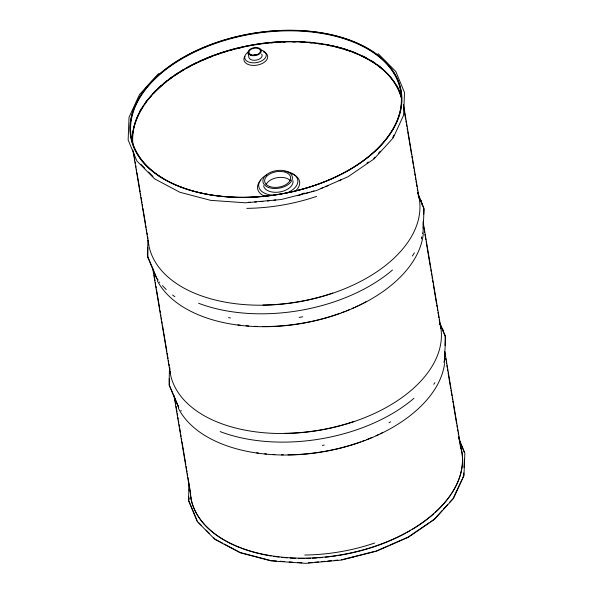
<?xml version="1.0" encoding="UTF-8"?>
<svg xmlns="http://www.w3.org/2000/svg" width="593" height="593" viewBox="0 0 593 593"><rect width="100%" height="100%" fill="white"/><g stroke="black" fill="none" stroke-linecap="round" stroke-linejoin="round"><path stroke-width="0.89" d="M147.968 240.195L147.375 254.901L147.991 257.785M147.961 247.548L147.865 256.599M169.479 367.578L169.057 384.968L178.56 407.487M169.316 378.601L169.509 385.45L178.797 407.324M169.576 372.182L169.768 367.601M188.478 499.847L189.115 484.236M188.767 499.862L188.878 497.112M189.137 490.7L189.404 484.281M421.475 238.92L421.549 237.118M423.12 228.157L423.424 220.818M423.684 214.399L423.854 209.233L423.269 207.016M444.446 360.129L444.78 351.871M445.039 345.452L445.135 336.401M463.785 472.925L463.674 475.675L462.74 477.832M464.008 467.425L464.341 459.175M421.564 237.652L421.653 237.03M422.713 233.472L422.853 232.93M422.987 233.553L424.069 208.61L417.731 192.992M444.32 361.241L443.994 362.308M444.268 362.397L445.625 338.099L445.009 335.215M139.466 94.591L129.044 117.273L128.147 139.941L136.872 160.97L154.551 178.827L179.872 192.258L210.634 200.345L245.376 202.806L281.252 199.507L316.291 190.612L347.95 176.781L374.064 158.931L393.203 137.873L403.625 115.19L404.515 92.515L395.798 71.494L378.119 53.629M392.707 137.569L393.841 135.122M461.984 479.463L452.97 498.639M139.815 94.168L158.605 73.525M373.686 158.487L374.902 157.16M378.527 153.179L380.335 151.185M442.081 510.61L434.209 519.253L430.488 521.796M443.29 509.276L447.522 504.628M449.338 502.627L452.37 499.306M366.993 163.06L368.483 162.045M428.998 522.811L408.132 537.065L389.838 545.063M388.17 545.79L376.385 550.927M216.223 535.012A137.443 81.752 -9.5 0 1 190.85 497.89L190.405 498.016A2.713 2.179 -10.2 0 0 189.797 498.342M190.516 498.224L190.85 497.89M301.681 193.733L304.357 193.051M341.538 559.762L375.488 551.156M308.449 562.809L312.126 562.468M314.883 562.216L318.56 561.875M321.317 561.623L324.994 561.282M327.751 561.03L331.428 560.689M334.185 560.437L337.862 560.096M271.928 560.667L276.471 560.985M280.111 561.245L284.655 561.571M289.199 561.897L292.831 562.157M297.375 562.475L301.919 562.801M240.306 552.528L271.023 560.6M215.489 539.4L222.694 543.21M224.295 544.055L239.505 552.105M140.86 164.268L144.692 168.115M148.524 171.963L153.001 176.455M198.433 522.433L201.627 525.65M206.105 530.149L209.307 533.359M213.784 537.858L215.066 539.141M157.679 279.451L158.079 279.933M157.849 280.104L156.508 278.199L147.761 257.229M197.454 521.358L197.788 521.796M157.019 278.554L157.323 279.014M159.473 282.023L159.762 282.579M180.947 410.326L181.228 410.882M418.31 195.127L423.491 207.55M439.554 322.147L445.239 335.771M439.643 323.103L444.735 335.319M458.619 437.99L464.853 453.059L463.956 475.727L453.534 498.409L434.395 519.475L408.28 537.317L376.629 551.149L341.583 560.044L305.706 563.35L270.964 560.882L240.202 552.802L214.881 539.371L197.202 521.506L188.685 501.085M459.419 440.673L464.378 452.563M148.265 257.681L156.76 278.065M156.285 277.672L156.508 278.199M178.019 405.849L178.226 406.368M197.098 520.513L188.952 500.974A2.713 2.179 -10.2 0 1 188.952 499.299M403.477 104.524L419.184 198.388M423.091 221.708L440.658 326.691M444.869 351.849L461.487 451.184M403.492 106.347L405.627 119.111M405.931 120.935L406.235 122.758M406.539 124.582L406.85 126.405M407.154 128.229L407.458 130.052M407.762 131.876L411.579 154.669M411.883 156.493L412.187 158.316M412.491 160.14L413.254 164.698M413.558 166.522L413.862 168.345M414.173 170.169L414.477 171.992M414.781 173.816L415.085 175.639M415.389 177.463L415.693 179.286M416.004 181.11L416.308 182.933M416.612 184.757L416.916 186.58M417.22 188.404L417.524 190.227M417.835 192.05L418.747 197.521M423.105 223.561L423.409 225.37M423.713 227.178L424.017 228.987M424.314 230.803L424.618 232.612M424.922 234.42L425.225 236.229M425.529 238.045L425.833 239.854M426.137 241.662L430.525 267.91M430.829 269.726L431.133 271.535M431.437 273.343L431.741 275.152M432.045 276.961L432.341 278.777M432.645 280.585L432.949 282.394M433.253 284.203L436.433 303.216M436.737 305.024L437.041 306.833M437.345 308.642L437.649 310.458M437.953 312.266L438.249 314.075M438.553 315.884L438.857 317.692M439.161 319.508L439.465 321.317M439.769 323.126L440.073 324.934M445.039 354.629L445.343 356.445M445.647 358.268L445.951 360.092M446.255 361.915L446.566 363.739M446.87 365.555L447.174 367.378M447.478 369.202L447.782 371.025M448.086 372.841L450.68 388.326M450.984 390.15L451.288 391.973M451.592 393.796L451.896 395.613M452.2 397.436L452.503 399.259M452.815 401.083L453.119 402.899M453.423 404.722L456.625 423.854M456.929 425.67L457.233 427.494M457.537 429.317L457.84 431.141M458.144 432.964L458.448 434.78M458.76 436.604L460.739 448.441M248.074 52.762L248.845 57.336A6.738 4.003 -9.5 0 0 257.051 59.96A6.738 4.003 -9.5 0 0 261.706 54.082M133.469 151.749L134.841 159.954M135.145 161.778L135.449 163.601M135.753 165.425L136.056 167.248M136.368 169.072L136.672 170.895M136.976 172.719L140.178 191.865M140.482 193.689L140.793 195.512M141.097 197.336L141.401 199.159M141.705 200.983L142.009 202.806M142.313 204.629L142.624 206.453M142.928 208.276L145.522 223.776M145.826 225.599L146.13 227.423M146.434 229.246L146.738 231.07M147.042 232.893L147.353 234.717M147.657 236.54L147.961 238.364M148.265 240.187L148.569 242.011M153.535 271.683L153.839 273.492M154.143 275.308L154.447 277.116M154.751 278.925L155.047 280.734M155.351 282.542L155.655 284.358M155.959 286.167L156.263 287.976M156.567 289.784L159.747 308.797M160.051 310.606L160.355 312.415M160.659 314.223L160.955 316.039M161.259 317.848L161.563 319.657M161.867 321.465L162.171 323.274M162.475 325.09L166.863 351.338M167.167 353.146L167.471 354.955M167.775 356.771L168.078 358.58M168.382 360.388L168.686 362.197M168.983 364.013L169.287 365.822M169.591 367.63L169.894 369.439M170.198 371.248L170.502 373.064M174.557 397.295L175.165 400.942M175.469 402.766L175.773 404.582M176.084 406.405L176.388 408.229M176.692 410.052L176.996 411.868M177.3 413.692L177.603 415.515M177.907 417.339L178.211 419.155M178.523 420.978L178.827 422.802M179.13 424.625L179.434 426.441M179.738 428.265L180.502 432.823M180.806 434.639L181.11 436.463M181.414 438.286L181.717 440.11M182.029 441.926L185.839 464.697M186.143 466.521L186.447 468.344M186.751 470.167L187.054 471.991M187.358 473.807L187.662 475.63M187.974 477.454L190.716 493.85M132.884 150.022L148.747 244.798M152.497 267.213L170.213 373.101M173.964 395.524L191.05 497.594M260.705 49.908A10.911 6.493 -9.5 0 1 264.278 59.07A10.911 6.493 -9.5 0 1 248.208 61.828A10.911 6.493 -9.5 0 1 248.371 52.021M284.64 171.31A19.799 11.778 -9.5 0 1 297.827 180.139A19.799 11.778 -9.5 0 1 287.657 192.658M271.905 195.149A19.799 11.778 -9.5 0 1 258.874 187.077A19.799 11.778 -9.5 0 1 266.717 174.868M460.976 447.7A137.443 81.752 -9.5 0 1 341.449 554.751A137.443 81.752 -9.5 0 1 190.42 495.029M461.769 451.399A137.443 81.752 -9.5 0 1 451.384 493.932M450.843 494.747A137.443 81.752 -9.5 0 1 435.203 512.537M433.765 513.835A137.443 81.752 -9.5 0 1 412.328 529.393M410.697 530.357A137.443 81.752 -9.5 0 1 406.546 532.707M405.768 533.129A137.443 81.752 -9.5 0 1 375.317 546.353M374.472 546.642A137.443 81.752 -9.5 0 1 338.047 555.559M336.231 555.841A137.443 81.752 -9.5 0 1 331.672 556.486M329.834 556.716A137.443 81.752 -9.5 0 1 325.246 557.235M322.488 557.502A137.443 81.752 -9.5 0 1 318.812 557.798M316.981 557.931A137.443 81.752 -9.5 0 1 312.415 558.183M310.599 558.258A137.443 81.752 -9.5 0 1 306.092 558.376M304.253 558.398A137.443 81.752 -9.5 0 1 298.598 558.369M295.774 558.295A137.443 81.752 -9.5 0 1 290.147 558.035M287.346 557.85A137.443 81.752 -9.5 0 1 281.816 557.361M279.088 557.064A137.443 81.752 -9.5 0 1 273.721 556.36M271.09 555.952A137.443 81.752 -9.5 0 1 240.736 547.984M239.824 547.628A137.443 81.752 -9.5 0 1 216.919 535.509M414.411 252.811A139.103 82.738 -9.5 0 1 412.35 255.998M302.749 316.773A139.103 82.738 -9.5 0 1 299.109 317.396M230.425 317.944A139.103 82.738 -9.5 0 1 228.564 317.633M174.898 296.745A139.103 82.738 -9.5 0 1 172.6 295.025M166.233 289.517A139.103 82.738 -9.5 0 1 162.475 285.596M265.998 184.823A13.135 7.813 -9.5 0 1 277.25 177.678A13.135 7.813 -9.5 0 1 290.325 180.65M292.972 180.709A14.914 8.873 -9.5 0 1 279.837 191.962A14.914 8.873 -9.5 0 1 263.574 185.75M316.61 196.379A136.909 81.441 -9.5 0 1 246.762 208.365M132.15 141.942A136.909 81.441 -9.5 0 1 132.098 140.148M139.726 111.484A136.909 81.441 -9.5 0 1 141.141 109.001M145.722 102.122A136.909 81.441 -9.5 0 1 147.316 100.032M152.609 93.835A136.909 81.441 -9.5 0 1 155.863 90.477M157.219 89.15A136.909 81.441 -9.5 0 1 160.747 85.903M163.52 83.524A136.909 81.441 -9.5 0 1 166.929 80.781M169.049 79.158A136.909 81.441 -9.5 0 1 171.977 77.016M174.238 75.444A136.909 81.441 -9.5 0 1 178.108 72.887M180.494 71.39A136.909 81.441 -9.5 0 1 183.734 69.44M187.87 67.105A136.909 81.441 -9.5 0 1 196.609 62.613M198.255 61.835A136.909 81.441 -9.5 0 1 203.288 59.559M204.993 58.833A136.909 81.441 -9.5 0 1 288.821 41.525M292.579 41.51A136.909 81.441 -9.5 0 1 296.337 41.562M301.022 41.725A136.909 81.441 -9.5 0 1 304.75 41.933M309.368 42.281A136.909 81.441 -9.5 0 1 313.022 42.637M318.411 43.289A136.909 81.441 -9.5 0 1 321.932 43.808M326.565 44.594A136.909 81.441 -9.5 0 1 329.374 45.135M331.228 45.52A136.909 81.441 -9.5 0 1 333.992 46.135M335.816 46.565A136.909 81.441 -9.5 0 1 338.521 47.255M340.308 47.729A136.909 81.441 -9.5 0 1 347.253 49.834M348.936 50.398A136.909 81.441 -9.5 0 1 352.227 51.584M353.035 51.887A136.909 81.441 -9.5 0 1 354.851 52.599M362.746 56.076A136.909 81.441 -9.5 0 1 366.089 57.773M371.641 60.938A136.909 81.441 -9.5 0 1 375.347 63.325M377.459 64.807A136.909 81.441 -9.5 0 1 381.321 67.78M396.865 85.77A136.909 81.441 -9.5 0 1 398.17 88.201M398.963 89.854A136.909 81.441 -9.5 0 1 400.038 92.367M440.117 324.097A137.198 81.612 -9.5 0 1 320.583 430.103A137.198 81.612 -9.5 0 1 169.932 371.359M418.843 196.654A137.198 81.612 -9.5 0 1 298.375 301.926A137.198 81.612 -9.5 0 1 148.465 243.056M423.232 234.22A137.198 81.612 -9.5 0 1 302.719 323.304A137.198 81.612 -9.5 0 1 157.33 280.741M444.594 363.435A137.198 81.612 -9.5 0 1 322.711 451.866A137.198 81.612 -9.5 0 1 178.382 408.229M132.528 143.484A136.62 81.263 -9.5 0 1 253.404 44.749A136.62 81.263 -9.5 0 1 401.431 97.334M382.663 432.542A136.909 81.441 -9.5 0 1 380.217 433.735M378.571 434.521A136.909 81.441 -9.5 0 1 376.073 435.67M371.833 437.523A136.909 81.441 -9.5 0 1 366.652 439.628M364.903 440.302A136.909 81.441 -9.5 0 1 362.271 441.288M360.507 441.918A136.909 81.441 -9.5 0 1 288.005 454.831M283.313 454.838A136.909 81.441 -9.5 0 1 281.43 454.809M274.87 454.586A136.909 81.441 -9.5 0 1 273.01 454.483M266.539 453.986A136.909 81.441 -9.5 0 1 264.715 453.808M258.415 453.059A136.909 81.441 -9.5 0 1 256.643 452.807M413.958 398.303A139.103 82.738 -9.5 0 1 220.077 431.578M442.534 328.566A139.103 82.738 -9.5 0 1 443.23 331.19M392.484 270A139.103 82.738 -9.5 0 1 198.603 303.268M421.06 200.264A139.103 82.738 -9.5 0 1 422.305 205.519M374.62 543.04A136.909 81.441 -9.5 0 1 304.772 555.026M366.719 301.355A136.909 81.441 -9.5 0 1 363.591 303.016M361.989 303.831A136.909 81.441 -9.5 0 1 359.566 305.032M357.927 305.818A136.909 81.441 -9.5 0 1 355.437 306.974M353.762 307.737A136.909 81.441 -9.5 0 1 352.064 308.479M349.499 309.568A136.909 81.441 -9.5 0 1 346.045 310.977M344.303 311.659A136.909 81.441 -9.5 0 1 341.679 312.652M339.915 313.297A136.909 81.441 -9.5 0 1 262.781 326.535M257.147 326.424A136.909 81.441 -9.5 0 1 254.338 326.313M248.749 325.987A136.909 81.441 -9.5 0 1 245.984 325.757M240.521 325.201A136.909 81.441 -9.5 0 1 237.83 324.868M354.251 421.341A136.909 81.441 -9.5 0 1 284.403 433.327M440.377 326.75A136.909 81.441 -9.5 0 1 440.651 328.485M332.784 293.031A136.909 81.441 -9.5 0 1 262.936 305.017M434.869 382.715A139.103 82.738 -9.5 0 1 433.824 384.301M390.631 421.808A139.103 82.738 -9.5 0 1 388.993 422.72M324.223 445.076A139.103 82.738 -9.5 0 1 322.399 445.395M132.476 142.135A136.62 81.263 -9.5 0 1 132.639 134.93M132.847 133.114A136.62 81.263 -9.5 0 1 143.499 105.999M144.522 104.494A136.62 81.263 -9.5 0 1 146.019 102.404M149.28 98.238A136.62 81.263 -9.5 0 1 151.652 95.495M153.52 93.457A136.62 81.263 -9.5 0 1 162.467 84.947M163.779 83.843A136.62 81.263 -9.5 0 1 166.485 81.649M168.582 80.018A136.62 81.263 -9.5 0 1 171.481 77.876M174.475 75.778A136.62 81.263 -9.5 0 1 177.552 73.725M179.916 72.22A136.62 81.263 -9.5 0 1 183.133 70.27M186.417 68.373A136.62 81.263 -9.5 0 1 190.397 66.201M194.363 64.17A136.62 81.263 -9.5 0 1 196.794 62.977M198.44 62.198A136.62 81.263 -9.5 0 1 200.938 61.049M202.621 60.301A136.62 81.263 -9.5 0 1 212.079 56.424M216.467 54.808A136.62 81.263 -9.5 0 1 219.114 53.889M222.494 52.77A136.62 81.263 -9.5 0 1 225.066 51.954M229.409 50.664A136.62 81.263 -9.5 0 1 232.041 49.931M236.466 48.767A136.62 81.263 -9.5 0 1 241.825 47.492M257.97 44.46A136.62 81.263 -9.5 0 1 259.778 44.193M264.322 43.585A136.62 81.263 -9.5 0 1 266.146 43.371M270.719 42.896A136.62 81.263 -9.5 0 1 273.462 42.652M277.109 42.385A136.62 81.263 -9.5 0 1 278.925 42.273M283.447 42.059A136.62 81.263 -9.5 0 1 285.248 41.999M292.564 41.918A136.62 81.263 -9.5 0 1 295.373 41.947M300.992 42.125A136.62 81.263 -9.5 0 1 303.779 42.273M309.324 42.681A136.62 81.263 -9.5 0 1 312.059 42.941M317.455 43.571A136.62 81.263 -9.5 0 1 320.109 43.941M328.352 45.35A136.62 81.263 -9.5 0 1 331.131 45.913M335.712 46.958A136.62 81.263 -9.5 0 1 342.836 48.878M344.563 49.404A136.62 81.263 -9.5 0 1 347.127 50.22M348.803 50.79A136.62 81.263 -9.5 0 1 351.278 51.665M353.799 52.621A136.62 81.263 -9.5 0 1 358.261 54.467M360.01 55.245A136.62 81.263 -9.5 0 1 367.541 59.026M369.135 59.923A136.62 81.263 -9.5 0 1 375.873 64.177M377.267 65.163A136.62 81.263 -9.5 0 1 401.001 96.051M341.442 179.553A137.443 81.752 -9.5 0 1 339.011 180.761M328.04 185.676A137.443 81.752 -9.5 0 1 325.438 186.728M323.689 187.418A137.443 81.752 -9.5 0 1 321.05 188.411M314.038 190.872A137.443 81.752 -9.5 0 1 311.473 191.702M309.746 192.243A137.443 81.752 -9.5 0 1 304.498 193.792M302.734 194.282A137.443 81.752 -9.5 0 1 297.382 195.675M275.738 199.923A137.443 81.752 -9.5 0 1 273.914 200.189M269.333 200.775A137.443 81.752 -9.5 0 1 267.502 200.983M262.907 201.45A137.443 81.752 -9.5 0 1 261.068 201.605M256.48 201.931A137.443 81.752 -9.5 0 1 254.656 202.035M250.113 202.235A137.443 81.752 -9.5 0 1 248.304 202.287M353.183 557.161A137.198 81.612 -9.5 0 1 350.478 557.754M253.722 55.06A5.834 3.469 -9.5 0 1 258.14 54.652M291.845 173.779A21.289 12.661 -9.5 0 1 295.677 190.805M264.5 196.157A21.289 12.661 -9.5 0 1 260.883 180.087M263.285 51.687A12.023 7.153 -9.5 0 1 265.694 61.072A12.023 7.153 -9.5 0 1 250.038 65.045A12.023 7.153 -9.5 0 1 244.902 56.35M132.839 143.639A136.338 81.1 -9.5 0 1 253.47 45.12A136.338 81.1 -9.5 0 1 401.194 97.593M268.347 187.373A14.914 8.873 -9.5 0 0 292.238 179.242A14.914 8.873 -9.5 0 0 272.32 171.636A14.914 8.873 -9.5 0 0 268.347 187.373M250.52 55.216A6.738 4.003 -9.5 0 0 261.305 51.547A6.738 4.003 -9.5 0 0 252.314 48.107A6.738 4.003 -9.5 0 0 250.52 55.216M180.687 186.906A136.909 81.441 -9.5 0 0 399.993 112.225A136.909 81.441 -9.5 0 0 217.12 42.407A136.909 81.441 -9.5 0 0 180.687 186.906M180.917 187.003A136.62 81.263 -9.5 0 0 399.756 112.485A136.62 81.263 -9.5 0 0 217.26 42.815A136.62 81.263 -9.5 0 0 180.917 187.003M269.459 186.424A13.135 7.813 -9.5 0 0 290.496 179.256A13.135 7.813 -9.5 0 0 272.95 172.563A13.135 7.813 -9.5 0 0 269.459 186.424M180.509 187.054A137.198 81.612 -9.5 0 0 400.275 112.225A137.198 81.612 -9.5 0 0 217.016 42.259A137.198 81.612 -9.5 0 0 180.509 187.054M251.084 54.734A5.834 3.469 -9.5 0 0 260.423 51.554A5.834 3.469 -9.5 0 0 252.633 48.582A5.834 3.469 -9.5 0 0 251.084 54.734"/></g></svg>
